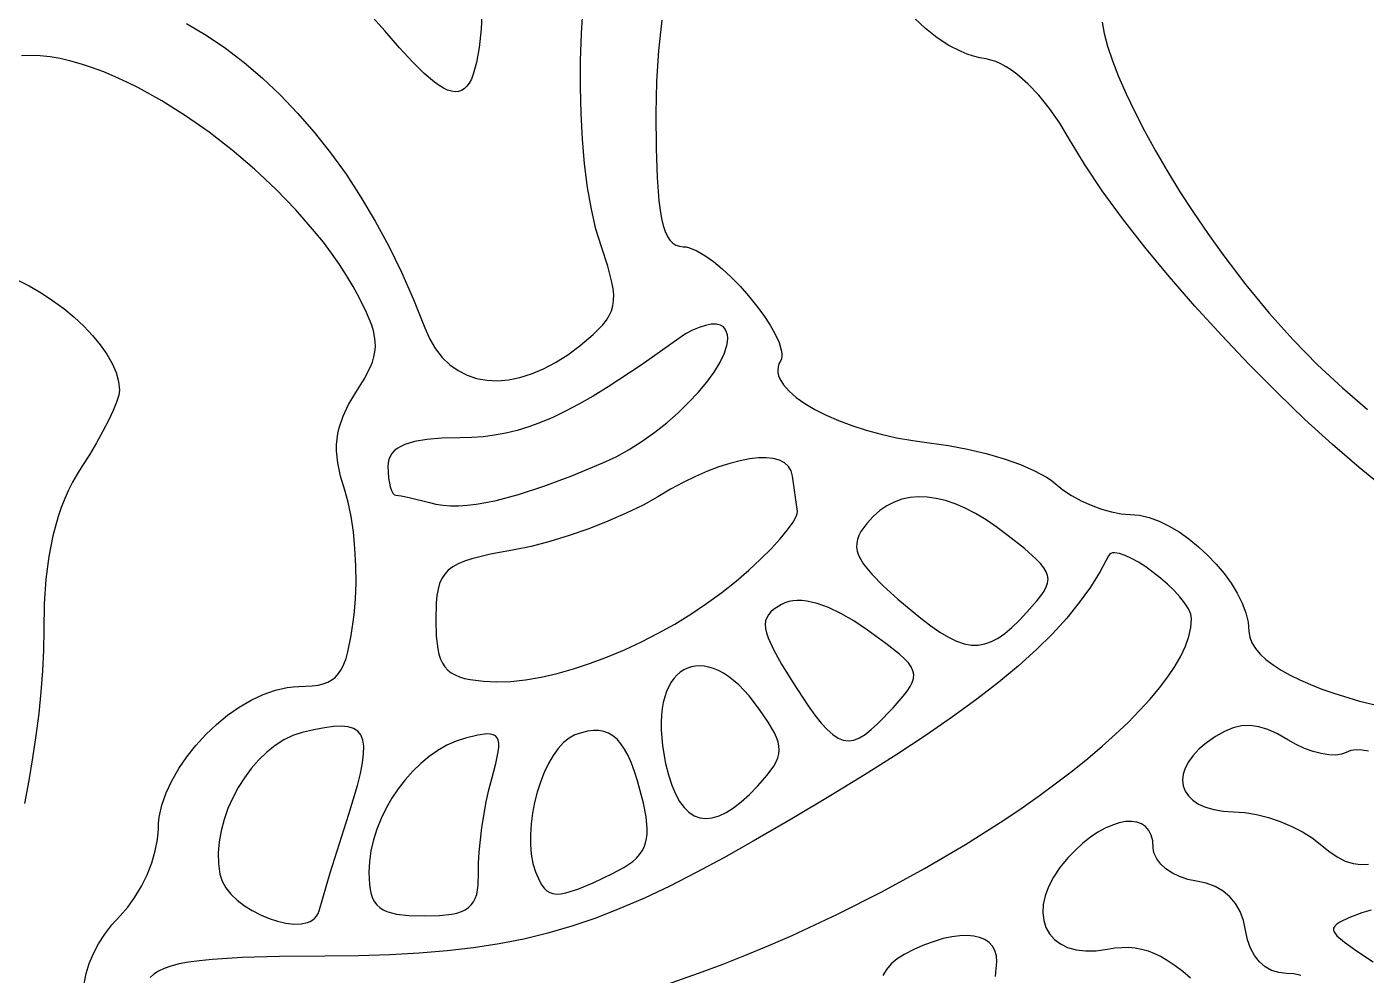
# Model space of a CAD drawing. Header units: millimetres. Extents: x -4.46 to 4.46, y -4.6 to 4.42.
# Drawn here: x 0.863 to 1.835, y -3.64 to -2.951 of the extents above; entities that cross this region are included whole.
import ezdxf

# ---------------------------------------------------------------- set-up
doc = ezdxf.new("R2010")
doc.units = ezdxf.units.MM

msp = doc.modelspace()

# ---------------------------------------------------------------- linework, layer by layer
at = {"flags": 128}
for points in [[(0.978851, -2.949054), (0.993051, -2.95758), (1.006969, -2.967043), (1.020584, -2.977431), (1.033871, -2.988734), (1.046808, -3.000939), (1.05937, -3.014036), (1.071535, -3.028013), (1.083278, -3.042859), (1.094578, -3.058561), (1.105409, -3.07511), (1.115749, -3.092493), (1.125575, -3.110699), (1.134863, -3.129717), (1.143589, -3.149535), (1.15173, -3.170142), (1.155292, -3.178254), (1.159535, -3.185414), (1.164413, -3.191618), (1.169879, -3.19686), (1.175888, -3.201135), (1.182393, -3.204437), (1.189347, -3.206763), (1.196704, -3.208105), (1.204418, -3.20846), (1.212443, -3.207822), (1.220733, -3.206186), (1.22924, -3.203546), (1.237919, -3.199898), (1.246723, -3.195236), (1.255606, -3.189555), (1.264522, -3.18285), (1.273907, -3.174893), (1.277698, -3.171286), (1.280909, -3.167828), (1.283556, -3.164447), (1.285653, -3.16107), (1.287219, -3.157622), (1.288267, -3.154031), (1.288814, -3.150222), (1.288875, -3.146124), (1.288467, -3.141662), (1.287606, -3.136764), (1.284585, -3.125364), (1.279939, -3.111336), (1.27601, -3.098371), (1.272674, -3.083861), (1.269927, -3.068011), (1.267764, -3.051027), (1.266182, -3.033114), (1.265174, -3.014476), (1.264738, -2.995319), (1.264869, -2.975846), (1.265562, -2.956265), (1.266814, -2.936778)], [(1.193493, -2.937415), (1.192565, -2.953058), (1.191203, -2.966326), (1.189356, -2.977258), (1.186976, -2.985894), (1.18557, -2.989362), (1.184012, -2.992271), (1.182295, -2.994624), (1.180414, -2.996428), (1.178362, -2.997687), (1.176133, -2.998405), (1.173721, -2.998587), (1.171119, -2.998239), (1.168322, -2.997365), (1.165323, -2.99597), (1.162115, -2.994059), (1.158693, -2.991637), (1.151182, -2.985278), (1.142738, -2.976932), (1.133312, -2.966637), (1.122855, -2.954433), (1.110233, -2.940283)], [(1.848647, -3.286662), (1.830022, -3.271599), (1.810604, -3.254804), (1.790653, -3.236549), (1.770435, -3.217104), (1.750211, -3.196741), (1.730245, -3.17573), (1.710801, -3.154342), (1.69214, -3.132848), (1.674527, -3.11152), (1.658225, -3.090629), (1.643496, -3.070444), (1.630605, -3.051238), (1.62493, -3.042086), (1.619814, -3.033281), (1.612712, -3.021497), (1.605203, -3.010732), (1.597423, -3.001115), (1.589504, -2.992777), (1.581582, -2.985846), (1.577661, -2.982949), (1.57379, -2.980452), (1.569985, -2.978372), (1.566262, -2.976725), (1.562639, -2.975527), (1.559133, -2.974794), (1.554591, -2.973964), (1.550056, -2.972788), (1.545538, -2.971282), (1.541047, -2.969461), (1.532191, -2.964929), (1.52357, -2.959309), (1.515268, -2.952718), (1.507369, -2.945272)], [(1.323901, -2.946692), (1.321432, -2.968635), (1.319948, -2.991171), (1.319452, -3.014294), (1.319677, -3.039876), (1.320401, -3.060899), (1.321695, -3.077717), (1.322579, -3.084659), (1.323633, -3.090683), (1.324866, -3.095833), (1.326287, -3.100152), (1.327905, -3.103686), (1.32973, -3.106478), (1.33177, -3.108573), (1.334034, -3.110014), (1.336532, -3.110846), (1.339272, -3.111114), (1.341511, -3.111308), (1.343933, -3.111876), (1.349255, -3.114047), (1.355089, -3.117451), (1.361287, -3.121912), (1.367699, -3.127257), (1.374178, -3.133309), (1.380573, -3.139894), (1.386737, -3.146836), (1.392521, -3.153961), (1.397776, -3.161092), (1.402353, -3.168056), (1.406104, -3.174676), (1.40888, -3.180779), (1.410532, -3.186188), (1.41089, -3.188577), (1.410911, -3.190728), (1.410577, -3.192618), (1.409869, -3.194225), (1.408839, -3.196249), (1.408208, -3.198325), (1.407963, -3.200446), (1.408095, -3.202606), (1.408591, -3.204799), (1.409439, -3.207019), (1.412149, -3.211513), (1.416134, -3.216039), (1.421302, -3.220545), (1.427561, -3.224983), (1.43482, -3.229301), (1.442989, -3.233451), (1.451975, -3.23738), (1.461687, -3.241041), (1.472033, -3.244381), (1.482923, -3.247352), (1.494265, -3.249903), (1.505967, -3.251984), (1.517939, -3.253544), (1.531808, -3.255423), (1.545727, -3.258063), (1.559323, -3.261341), (1.572218, -3.265138), (1.584039, -3.269332), (1.594409, -3.273802), (1.602955, -3.278427), (1.606426, -3.28076), (1.6093, -3.283086), (1.614895, -3.287601), (1.621283, -3.291812), (1.628241, -3.295629), (1.635544, -3.298958), (1.642971, -3.301707), (1.650298, -3.303785), (1.657301, -3.3051), (1.663758, -3.305558), (1.67049, -3.306134), (1.677505, -3.307797), (1.684704, -3.31045), (1.691988, -3.313994), (1.699259, -3.318333), (1.706417, -3.323368), (1.713362, -3.329002), (1.719998, -3.335138), (1.726223, -3.341678), (1.731939, -3.348524), (1.737048, -3.355579), (1.741449, -3.362746), (1.745045, -3.369926), (1.747736, -3.377022), (1.749424, -3.383937), (1.750008, -3.390572), (1.75054, -3.394752), (1.752098, -3.398894), (1.754625, -3.402985), (1.758065, -3.407013), (1.76236, -3.410965), (1.767454, -3.414829), (1.773291, -3.418593), (1.779812, -3.422244), (1.786962, -3.42577), (1.794683, -3.429159), (1.80292, -3.432397), (1.811614, -3.435473), (1.83015, -3.441089), (1.849836, -3.445907)], [(1.643557, -2.948008), (1.644936, -2.956164), (1.647405, -2.965564), (1.65091, -2.976087), (1.655396, -2.987615), (1.660808, -3.000027), (1.667093, -3.013205), (1.674194, -3.027028), (1.682059, -3.041378), (1.690631, -3.056135), (1.699857, -3.071178), (1.709682, -3.086389), (1.720051, -3.101648), (1.730911, -3.116836), (1.74761, -3.138719), (1.764671, -3.159346), (1.782073, -3.178714), (1.7998, -3.196823), (1.817832, -3.213669), (1.836151, -3.22925)], [(0.904599, -3.646433), (0.90604, -3.639018), (0.908239, -3.631676), (0.911195, -3.624439), (0.914907, -3.617343), (0.919373, -3.610419), (0.924593, -3.603702), (0.930564, -3.597225), (0.936143, -3.590924), (0.941349, -3.583651), (0.946066, -3.575665), (0.950182, -3.567225), (0.953581, -3.55859), (0.956149, -3.550018), (0.957774, -3.541768), (0.958341, -3.5341), (0.958508, -3.529855), (0.959001, -3.525542), (0.960911, -3.516767), (0.963967, -3.507881), (0.968064, -3.49899), (0.973097, -3.4902), (0.978963, -3.481618), (0.985555, -3.47335), (0.99277, -3.465501), (1.000503, -3.458178), (1.00865, -3.451487), (1.017105, -3.445535), (1.025765, -3.440426), (1.034525, -3.436268), (1.043279, -3.433167), (1.051924, -3.431228), (1.056173, -3.430728), (1.060355, -3.430558), (1.070107, -3.430134), (1.074267, -3.42954), (1.077992, -3.428637), (1.081315, -3.427383), (1.084267, -3.425735), (1.086881, -3.423653), (1.089189, -3.421095), (1.091222, -3.418018), (1.093014, -3.414382), (1.094596, -3.410144), (1.096, -3.405263), (1.098403, -3.393406), (1.10048, -3.378475), (1.101479, -3.367226), (1.101891, -3.355217), (1.101743, -3.342818), (1.101065, -3.3304), (1.099885, -3.318335), (1.098232, -3.306993), (1.096134, -3.296744), (1.093619, -3.287961), (1.090498, -3.277677), (1.088514, -3.268192), (1.08769, -3.25931), (1.08772, -3.255033), (1.088048, -3.250833), (1.088677, -3.246684), (1.089611, -3.242562), (1.092402, -3.234301), (1.096444, -3.225852), (1.101758, -3.217017), (1.107774, -3.207325), (1.112126, -3.19887), (1.113682, -3.19496), (1.114829, -3.191185), (1.115567, -3.187487), (1.115899, -3.183808), (1.115826, -3.18009), (1.115352, -3.176275), (1.114478, -3.172305), (1.113205, -3.168122), (1.109474, -3.158885), (1.104175, -3.1481), (1.099778, -3.140047), (1.09495, -3.131987), (1.089714, -3.123936), (1.084093, -3.115911), (1.078111, -3.107931), (1.071792, -3.100012), (1.058233, -3.084426), (1.043605, -3.069293), (1.028095, -3.054751), (1.011889, -3.040937), (0.995176, -3.027991), (0.978143, -3.01605), (0.960977, -3.005252), (0.943866, -2.995736), (0.93539, -2.991503), (0.926997, -2.987641), (0.918712, -2.984169), (0.910557, -2.981104), (0.902557, -2.978463), (0.894734, -2.976263), (0.887113, -2.974522), (0.879716, -2.973258), (0.872566, -2.972486), (0.865689, -2.972225), (0.859063, -2.972391)], [(0.855485, -3.134972), (0.86446, -3.139501), (0.873199, -3.144572), (0.881621, -3.150112), (0.889642, -3.156047), (0.89718, -3.162307), (0.904152, -3.168816), (0.910475, -3.175503), (0.916067, -3.182296), (0.920845, -3.18912), (0.924726, -3.195903), (0.927628, -3.202573), (0.929467, -3.209056), (0.930161, -3.215281), (0.929643, -3.218921), (0.928071, -3.223961), (0.925557, -3.230173), (0.922213, -3.237329), (0.918151, -3.245201), (0.913485, -3.253562), (0.908326, -3.262183), (0.902786, -3.270836), (0.899312, -3.276356), (0.896088, -3.282061), (0.893108, -3.287965), (0.890371, -3.294085), (0.887872, -3.300434), (0.885607, -3.307029), (0.881768, -3.321013), (0.878827, -3.336158), (0.876754, -3.352582), (0.875523, -3.370407), (0.875105, -3.389753), (0.874859, -3.404243), (0.874163, -3.41915), (0.873029, -3.434441), (0.871467, -3.450083), (0.869489, -3.466042), (0.867106, -3.482286), (0.864331, -3.498781), (0.861173, -3.515494)], [(1.280952, -3.268211), (1.290562, -3.263675), (1.300112, -3.258365), (1.309498, -3.252401), (1.318613, -3.2459), (1.327353, -3.238983), (1.335611, -3.231768), (1.343282, -3.224374), (1.350261, -3.216921), (1.356443, -3.209527), (1.36172, -3.202312), (1.365989, -3.195394), (1.369144, -3.188893), (1.371078, -3.182927), (1.371555, -3.180182), (1.371688, -3.177616), (1.371462, -3.175243), (1.370866, -3.173078), (1.369886, -3.171137), (1.368508, -3.169433), (1.366275, -3.168027), (1.363258, -3.16739), (1.359591, -3.167487), (1.355406, -3.168284), (1.350836, -3.169746), (1.346014, -3.17184), (1.341073, -3.174529), (1.336147, -3.177781), (1.308694, -3.197145), (1.284734, -3.212951), (1.273856, -3.219614), (1.263603, -3.2255), (1.25389, -3.230647), (1.244635, -3.235093), (1.235754, -3.238876), (1.227165, -3.242033), (1.218784, -3.244602), (1.210528, -3.24662), (1.202314, -3.248127), (1.194058, -3.249158), (1.185679, -3.249752), (1.177091, -3.249947), (1.164226, -3.250249), (1.153338, -3.251147), (1.144346, -3.252671), (1.137169, -3.254855), (1.134237, -3.256205), (1.131728, -3.257731), (1.129633, -3.259439), (1.127941, -3.261332), (1.126643, -3.263414), (1.125728, -3.265689), (1.125186, -3.268162), (1.125008, -3.270836), (1.125466, -3.278925), (1.126713, -3.28555), (1.127573, -3.288099), (1.128559, -3.290026), (1.129647, -3.291244), (1.130814, -3.291669), (1.134529, -3.292086), (1.140352, -3.293221), (1.155119, -3.296961), (1.159869, -3.298089), (1.164958, -3.298843), (1.170403, -3.299222), (1.17622, -3.299221), (1.182425, -3.298836), (1.189034, -3.298063), (1.196064, -3.2969), (1.203531, -3.295341), (1.21984, -3.291025), (1.238094, -3.285084), (1.258421, -3.277489), (1.280952, -3.268211)], [(1.377675, -3.354058), (1.386874, -3.34605), (1.395402, -3.338111), (1.403076, -3.330448), (1.409713, -3.323268), (1.41513, -3.31678), (1.419143, -3.311189), (1.421571, -3.306704), (1.422133, -3.30494), (1.42223, -3.303531), (1.418758, -3.277781), (1.417656, -3.273888), (1.415653, -3.270676), (1.4128, -3.268136), (1.409145, -3.266259), (1.404739, -3.26504), (1.39963, -3.26447), (1.393868, -3.264542), (1.387503, -3.265248), (1.380584, -3.26658), (1.37316, -3.268531), (1.365282, -3.271093), (1.356998, -3.274259), (1.348359, -3.278021), (1.339413, -3.282372), (1.33021, -3.287303), (1.3208, -3.292808), (1.310147, -3.298794), (1.297963, -3.304762), (1.284675, -3.310553), (1.270711, -3.31601), (1.256497, -3.320974), (1.242462, -3.325289), (1.229031, -3.328795), (1.216633, -3.331336), (1.199354, -3.334522), (1.185945, -3.337754), (1.180541, -3.339522), (1.175923, -3.341464), (1.172032, -3.343634), (1.168807, -3.346086), (1.166186, -3.348874), (1.164112, -3.352051), (1.162521, -3.355673), (1.161356, -3.359793), (1.160554, -3.364465), (1.160056, -3.369744), (1.15973, -3.382336), (1.160051, -3.393881), (1.161142, -3.40323), (1.162035, -3.407156), (1.163191, -3.410625), (1.164634, -3.413665), (1.166388, -3.416308), (1.168477, -3.418584), (1.170923, -3.420523), (1.173752, -3.422156), (1.176986, -3.423512), (1.180649, -3.424622), (1.184766, -3.425517), (1.194452, -3.426781), (1.204002, -3.427199), (1.2142, -3.426799), (1.224961, -3.425615), (1.2362, -3.423679), (1.247834, -3.421026), (1.259777, -3.417689), (1.271946, -3.413701), (1.284256, -3.409096), (1.296623, -3.403908), (1.308961, -3.398169), (1.321187, -3.391914), (1.333216, -3.385175), (1.344964, -3.377987), (1.356346, -3.370382), (1.367278, -3.362395), (1.377675, -3.354058)], [(1.575244, -3.321031), (1.56715, -3.314952), (1.559258, -3.309607), (1.551572, -3.304995), (1.544098, -3.301119), (1.536839, -3.297977), (1.5298, -3.29557), (1.522988, -3.293899), (1.516406, -3.292965), (1.510058, -3.292767), (1.503951, -3.293306), (1.498089, -3.294582), (1.492476, -3.296597), (1.487118, -3.29935), (1.48202, -3.302842), (1.477185, -3.307073), (1.472619, -3.312044), (1.468304, -3.318022), (1.466814, -3.320872), (1.46579, -3.323679), (1.465247, -3.326478), (1.465199, -3.329306), (1.46566, -3.332199), (1.466647, -3.335194), (1.468173, -3.338326), (1.470254, -3.341632), (1.476139, -3.348912), (1.48442, -3.357323), (1.495216, -3.367156), (1.511691, -3.381022), (1.518955, -3.386549), (1.525664, -3.391149), (1.531889, -3.394828), (1.537703, -3.397593), (1.543176, -3.399452), (1.548379, -3.400412), (1.553385, -3.400481), (1.558263, -3.399664), (1.563085, -3.39797), (1.567923, -3.395406), (1.572848, -3.391978), (1.577931, -3.387694), (1.583243, -3.382561), (1.588855, -3.376586), (1.596198, -3.36819), (1.599011, -3.364598), (1.601228, -3.361318), (1.602834, -3.35828), (1.603811, -3.355415), (1.604142, -3.352655), (1.60381, -3.349928), (1.602798, -3.347167), (1.601089, -3.344301), (1.598666, -3.341261), (1.595511, -3.337979), (1.586942, -3.330407), (1.575244, -3.321031)], [(1.350425, -3.638836), (1.367558, -3.632433), (1.384613, -3.625704), (1.401559, -3.618672), (1.418365, -3.611358), (1.451436, -3.595973), (1.483582, -3.579725), (1.514558, -3.56279), (1.544122, -3.545343), (1.572029, -3.527559), (1.585284, -3.518597), (1.598034, -3.509616), (1.610247, -3.500638), (1.621894, -3.491687), (1.632943, -3.482783), (1.643364, -3.473949), (1.653127, -3.465207), (1.662201, -3.456578), (1.670556, -3.448084), (1.678161, -3.439748), (1.684985, -3.431592), (1.690999, -3.423636), (1.696171, -3.415905), (1.700471, -3.408418), (1.703868, -3.401199), (1.706333, -3.394269), (1.707834, -3.38765), (1.708341, -3.381364), (1.707732, -3.377945), (1.706003, -3.374071), (1.703304, -3.369855), (1.699785, -3.365412), (1.695596, -3.360854), (1.690887, -3.356296), (1.685807, -3.351851), (1.680506, -3.347633), (1.675134, -3.343755), (1.669841, -3.340331), (1.664776, -3.337475), (1.660089, -3.335299), (1.65593, -3.333919), (1.652449, -3.333447), (1.65101, -3.333587), (1.649796, -3.333997), (1.648826, -3.334691), (1.648119, -3.335683), (1.641971, -3.347122), (1.634913, -3.358424), (1.626855, -3.369662), (1.617707, -3.380908), (1.607379, -3.392235), (1.59578, -3.403717), (1.58282, -3.415424), (1.568409, -3.42743), (1.552456, -3.439807), (1.53487, -3.452629), (1.515562, -3.465967), (1.494441, -3.479894), (1.471417, -3.494483), (1.446399, -3.509807), (1.419298, -3.525937), (1.390022, -3.542947), (1.368815, -3.554913), (1.34873, -3.565742), (1.329578, -3.575483), (1.311168, -3.584188), (1.293312, -3.591907), (1.27582, -3.598692), (1.258503, -3.604594), (1.241171, -3.609662), (1.223635, -3.613949), (1.205706, -3.617505), (1.187193, -3.620381), (1.167909, -3.622627), (1.147662, -3.624295), (1.126264, -3.625435), (1.103526, -3.626098), (1.079258, -3.626336), (1.046271, -3.626613), (1.019152, -3.627388), (0.997349, -3.628751), (0.98827, -3.629682), (0.980314, -3.630793), (0.973411, -3.632096), (0.967494, -3.633602), (0.962493, -3.635322), (0.95834, -3.637268), (0.954966, -3.63945), (0.952301, -3.641881)], [(1.473216, -3.3896), (1.463237, -3.38292), (1.453779, -3.377452), (1.444889, -3.373211), (1.436614, -3.370211), (1.429001, -3.368466), (1.425457, -3.368069), (1.422097, -3.367991), (1.418926, -3.368233), (1.41595, -3.368799), (1.413174, -3.369689), (1.410605, -3.370906), (1.404978, -3.374544), (1.402833, -3.376429), (1.401142, -3.378421), (1.399912, -3.380564), (1.399151, -3.382905), (1.398863, -3.385489), (1.399057, -3.388362), (1.399738, -3.391571), (1.400913, -3.39516), (1.404773, -3.403665), (1.41069, -3.414245), (1.418716, -3.427267), (1.430024, -3.44452), (1.434971, -3.451427), (1.439544, -3.457213), (1.443816, -3.461896), (1.447858, -3.465495), (1.451745, -3.468028), (1.455548, -3.469515), (1.459341, -3.469973), (1.463195, -3.469422), (1.467185, -3.46788), (1.471382, -3.465366), (1.47586, -3.461899), (1.480691, -3.457496), (1.491702, -3.445961), (1.499069, -3.437523), (1.501867, -3.433915), (1.504044, -3.43062), (1.505577, -3.427566), (1.506442, -3.424683), (1.506615, -3.4219), (1.506074, -3.419145), (1.504795, -3.416348), (1.502754, -3.413436), (1.499929, -3.41034), (1.496296, -3.406988), (1.486512, -3.399233), (1.473216, -3.3896)], [(1.394772, -3.447142), (1.387211, -3.437343), (1.383427, -3.433153), (1.379657, -3.429427), (1.375912, -3.426158), (1.372203, -3.42334), (1.368542, -3.420966), (1.364941, -3.419029), (1.361411, -3.417523), (1.357964, -3.416441), (1.354611, -3.415777), (1.351364, -3.415523), (1.348234, -3.415673), (1.345234, -3.416221), (1.342374, -3.417159), (1.339666, -3.418482), (1.337122, -3.420182), (1.334753, -3.422253), (1.332571, -3.424688), (1.330587, -3.42748), (1.328813, -3.430623), (1.327261, -3.43411), (1.325942, -3.437935), (1.324868, -3.442091), (1.324049, -3.446571), (1.323499, -3.451368), (1.323228, -3.456476), (1.323247, -3.461889), (1.324206, -3.473599), (1.326466, -3.486447), (1.328558, -3.494785), (1.330954, -3.502153), (1.333649, -3.508549), (1.336637, -3.513973), (1.339914, -3.518422), (1.343473, -3.521895), (1.34731, -3.524392), (1.351418, -3.525911), (1.355792, -3.52645), (1.360427, -3.526009), (1.365318, -3.524586), (1.370458, -3.52218), (1.375843, -3.518789), (1.381467, -3.514412), (1.387325, -3.509049), (1.393411, -3.502697), (1.40015, -3.494927), (1.404991, -3.488319), (1.406702, -3.485306), (1.407943, -3.48241), (1.408715, -3.479573), (1.409018, -3.476737), (1.408856, -3.473844), (1.408228, -3.470837), (1.407136, -3.467657), (1.405583, -3.464246), (1.401094, -3.456502), (1.394772, -3.447142)], [(1.09655, -3.523267), (1.102836, -3.502379), (1.105023, -3.493678), (1.106536, -3.486077), (1.10735, -3.479531), (1.107438, -3.473993), (1.106775, -3.469418), (1.105334, -3.46576), (1.103089, -3.462973), (1.100014, -3.461011), (1.096083, -3.459829), (1.091268, -3.45938), (1.085545, -3.459619), (1.078887, -3.460499), (1.071268, -3.461976), (1.062661, -3.464003), (1.05595, -3.466217), (1.0494, -3.469399), (1.043061, -3.473463), (1.036983, -3.478322), (1.031218, -3.483886), (1.025816, -3.490071), (1.020827, -3.496787), (1.016303, -3.503949), (1.012294, -3.511468), (1.008852, -3.519257), (1.006026, -3.52723), (1.003868, -3.535298), (1.002428, -3.543374), (1.001757, -3.551372), (1.001905, -3.559203), (1.002925, -3.566781), (1.00456, -3.571841), (1.007329, -3.576728), (1.011069, -3.581382), (1.015621, -3.585743), (1.020822, -3.589751), (1.026514, -3.593347), (1.032534, -3.596471), (1.038721, -3.599064), (1.044916, -3.601065), (1.050957, -3.602415), (1.056684, -3.603054), (1.061934, -3.602923), (1.066549, -3.601962), (1.068567, -3.601152), (1.070366, -3.600112), (1.071926, -3.598834), (1.073226, -3.597312), (1.074246, -3.595537), (1.074966, -3.593503), (1.083138, -3.565812), (1.09655, -3.523267)], [(1.836732, -3.477569), (1.832056, -3.476677), (1.827715, -3.476501), (1.823855, -3.477079), (1.820619, -3.478447), (1.817244, -3.479815), (1.812973, -3.480391), (1.807982, -3.480212), (1.802444, -3.479317), (1.796532, -3.477743), (1.790422, -3.475527), (1.784286, -3.472708), (1.7783, -3.469322), (1.77072, -3.464967), (1.76371, -3.461782), (1.757127, -3.459762), (1.750829, -3.458899), (1.744676, -3.459187), (1.738524, -3.460619), (1.732233, -3.46319), (1.725661, -3.466892), (1.719226, -3.471351), (1.71382, -3.475922), (1.70943, -3.480551), (1.706042, -3.485184), (1.703644, -3.489767), (1.702222, -3.494246), (1.701764, -3.498568), (1.702256, -3.502678), (1.703686, -3.506523), (1.706039, -3.510048), (1.709304, -3.5132), (1.713467, -3.515925), (1.718516, -3.518169), (1.724436, -3.519878), (1.731216, -3.520998), (1.738841, -3.521475), (1.746882, -3.522075), (1.755383, -3.523539), (1.764089, -3.525772), (1.772741, -3.528676), (1.781081, -3.532156), (1.788853, -3.536116), (1.795799, -3.540458), (1.801661, -3.545086), (1.807903, -3.550256), (1.813991, -3.554327), (1.819922, -3.5573), (1.825692, -3.559173), (1.831296, -3.559946), (1.836731, -3.559617)], [(1.200355, -3.497503), (1.20331, -3.486422), (1.205043, -3.47792), (1.205405, -3.474563), (1.205405, -3.471763), (1.205025, -3.469491), (1.204246, -3.467718), (1.203049, -3.466414), (1.201415, -3.46555), (1.199326, -3.465097), (1.196763, -3.465026), (1.190141, -3.465912), (1.181397, -3.467975), (1.174533, -3.470205), (1.167794, -3.473236), (1.161223, -3.477007), (1.154865, -3.481455), (1.148763, -3.486522), (1.142962, -3.492145), (1.137504, -3.498265), (1.132435, -3.504819), (1.127798, -3.511747), (1.123636, -3.518988), (1.119994, -3.526482), (1.116916, -3.534166), (1.114446, -3.541982), (1.112627, -3.549866), (1.111503, -3.557759), (1.111119, -3.5656), (1.11151, -3.574316), (1.112037, -3.578034), (1.112819, -3.581352), (1.113881, -3.58429), (1.115249, -3.586867), (1.116948, -3.589105), (1.119003, -3.591022), (1.121439, -3.592639), (1.124283, -3.593975), (1.127559, -3.595051), (1.131293, -3.595887), (1.140235, -3.596917), (1.151314, -3.597225), (1.162416, -3.596924), (1.171346, -3.595914), (1.175061, -3.595094), (1.178309, -3.594035), (1.181115, -3.592719), (1.183504, -3.591126), (1.185503, -3.589235), (1.187137, -3.587026), (1.188429, -3.584479), (1.189407, -3.581575), (1.190095, -3.578292), (1.190519, -3.574611), (1.190675, -3.565975), (1.190721, -3.558936), (1.191179, -3.550901), (1.193171, -3.532968), (1.196335, -3.51442), (1.198258, -3.505617), (1.200355, -3.497503)], [(1.310466, -3.51535), (1.306205, -3.49915), (1.30399, -3.492246), (1.301693, -3.486114), (1.299295, -3.480735), (1.296776, -3.476089), (1.294117, -3.472158), (1.2913, -3.468921), (1.288304, -3.466361), (1.28511, -3.464457), (1.281699, -3.463191), (1.278052, -3.462543), (1.27415, -3.462495), (1.269972, -3.463026), (1.265501, -3.464119), (1.260716, -3.465753), (1.256467, -3.467991), (1.252387, -3.47131), (1.24851, -3.475591), (1.244871, -3.480717), (1.241503, -3.486569), (1.23844, -3.493029), (1.235717, -3.499979), (1.233367, -3.507301), (1.231425, -3.514877), (1.229924, -3.522589), (1.228898, -3.530319), (1.228382, -3.537948), (1.228409, -3.545359), (1.229014, -3.552433), (1.23023, -3.559053), (1.232091, -3.5651), (1.235134, -3.572104), (1.23672, -3.574866), (1.238421, -3.577135), (1.240294, -3.578914), (1.242394, -3.580204), (1.244775, -3.581005), (1.247492, -3.58132), (1.250602, -3.58115), (1.254158, -3.580496), (1.262832, -3.577743), (1.273954, -3.57307), (1.287966, -3.566489), (1.296214, -3.562078), (1.302718, -3.557536), (1.305346, -3.555147), (1.307574, -3.552643), (1.309414, -3.549999), (1.310878, -3.547185), (1.311977, -3.544176), (1.312723, -3.540943), (1.313129, -3.537461), (1.313207, -3.533702), (1.312422, -3.525243), (1.310466, -3.51535)], [(1.787723, -3.640516), (1.782517, -3.639312), (1.777272, -3.638892), (1.771599, -3.638343), (1.766385, -3.636731), (1.761679, -3.634109), (1.757531, -3.630527), (1.75399, -3.626038), (1.751106, -3.620692), (1.748929, -3.614543), (1.747508, -3.607642), (1.745976, -3.600459), (1.743548, -3.593994), (1.740252, -3.588276), (1.736119, -3.583336), (1.731179, -3.579203), (1.725461, -3.575907), (1.718996, -3.573479), (1.711814, -3.571947), (1.705534, -3.570653), (1.699677, -3.568661), (1.69437, -3.566071), (1.689741, -3.562982), (1.685918, -3.559495), (1.683028, -3.555709), (1.681201, -3.551725), (1.680726, -3.549689), (1.680564, -3.547642), (1.680184, -3.542687), (1.679082, -3.538485), (1.677312, -3.535028), (1.67493, -3.532312), (1.67199, -3.530329), (1.668547, -3.529072), (1.664657, -3.528536), (1.660373, -3.528713), (1.65575, -3.529597), (1.650845, -3.531182), (1.645711, -3.533462), (1.640403, -3.536429), (1.634977, -3.540077), (1.629487, -3.5444), (1.623988, -3.549391), (1.618536, -3.555044), (1.612714, -3.562108), (1.608046, -3.569096), (1.604503, -3.575943), (1.602055, -3.58258), (1.600673, -3.58894), (1.600328, -3.594955), (1.60099, -3.600558), (1.602629, -3.605682), (1.605217, -3.610258), (1.608724, -3.61422), (1.61312, -3.6175), (1.618376, -3.620031), (1.624462, -3.621744), (1.63135, -3.622573), (1.639009, -3.622451), (1.647411, -3.621308), (1.652633, -3.62047), (1.657658, -3.620015), (1.662534, -3.619969), (1.667309, -3.620357), (1.67203, -3.621206), (1.676746, -3.62254), (1.681502, -3.624387), (1.686348, -3.626772), (1.691331, -3.62972), (1.696498, -3.633258), (1.701896, -3.637411), (1.707575, -3.642205)], [(1.838703, -3.593061), (1.831994, -3.595003), (1.822561, -3.598605), (1.815936, -3.601672), (1.813705, -3.603126), (1.812209, -3.604592), (1.811461, -3.606119), (1.81147, -3.607754), (1.812248, -3.609548), (1.813807, -3.611547), (1.81931, -3.61636), (1.82807, -3.622581), (1.840175, -3.6306)], [(1.566116, -3.641255), (1.566591, -3.635419), (1.567049, -3.630537), (1.566718, -3.626194), (1.565634, -3.622397), (1.563834, -3.619151), (1.561353, -3.616461), (1.55823, -3.614334), (1.554499, -3.612775), (1.550197, -3.611789), (1.545361, -3.611382), (1.540027, -3.61156), (1.534232, -3.612328), (1.528011, -3.613691), (1.521402, -3.615655), (1.51444, -3.618226), (1.507162, -3.62141), (1.499605, -3.625211), (1.494579, -3.628392), (1.490367, -3.632047), (1.486953, -3.636085), (1.484323, -3.64041)], [(1.296576, -3.657925), (1.350425, -3.638836)]]:
    msp.add_lwpolyline(points, dxfattribs=at)

doc.saveas('drawing.dxf')
